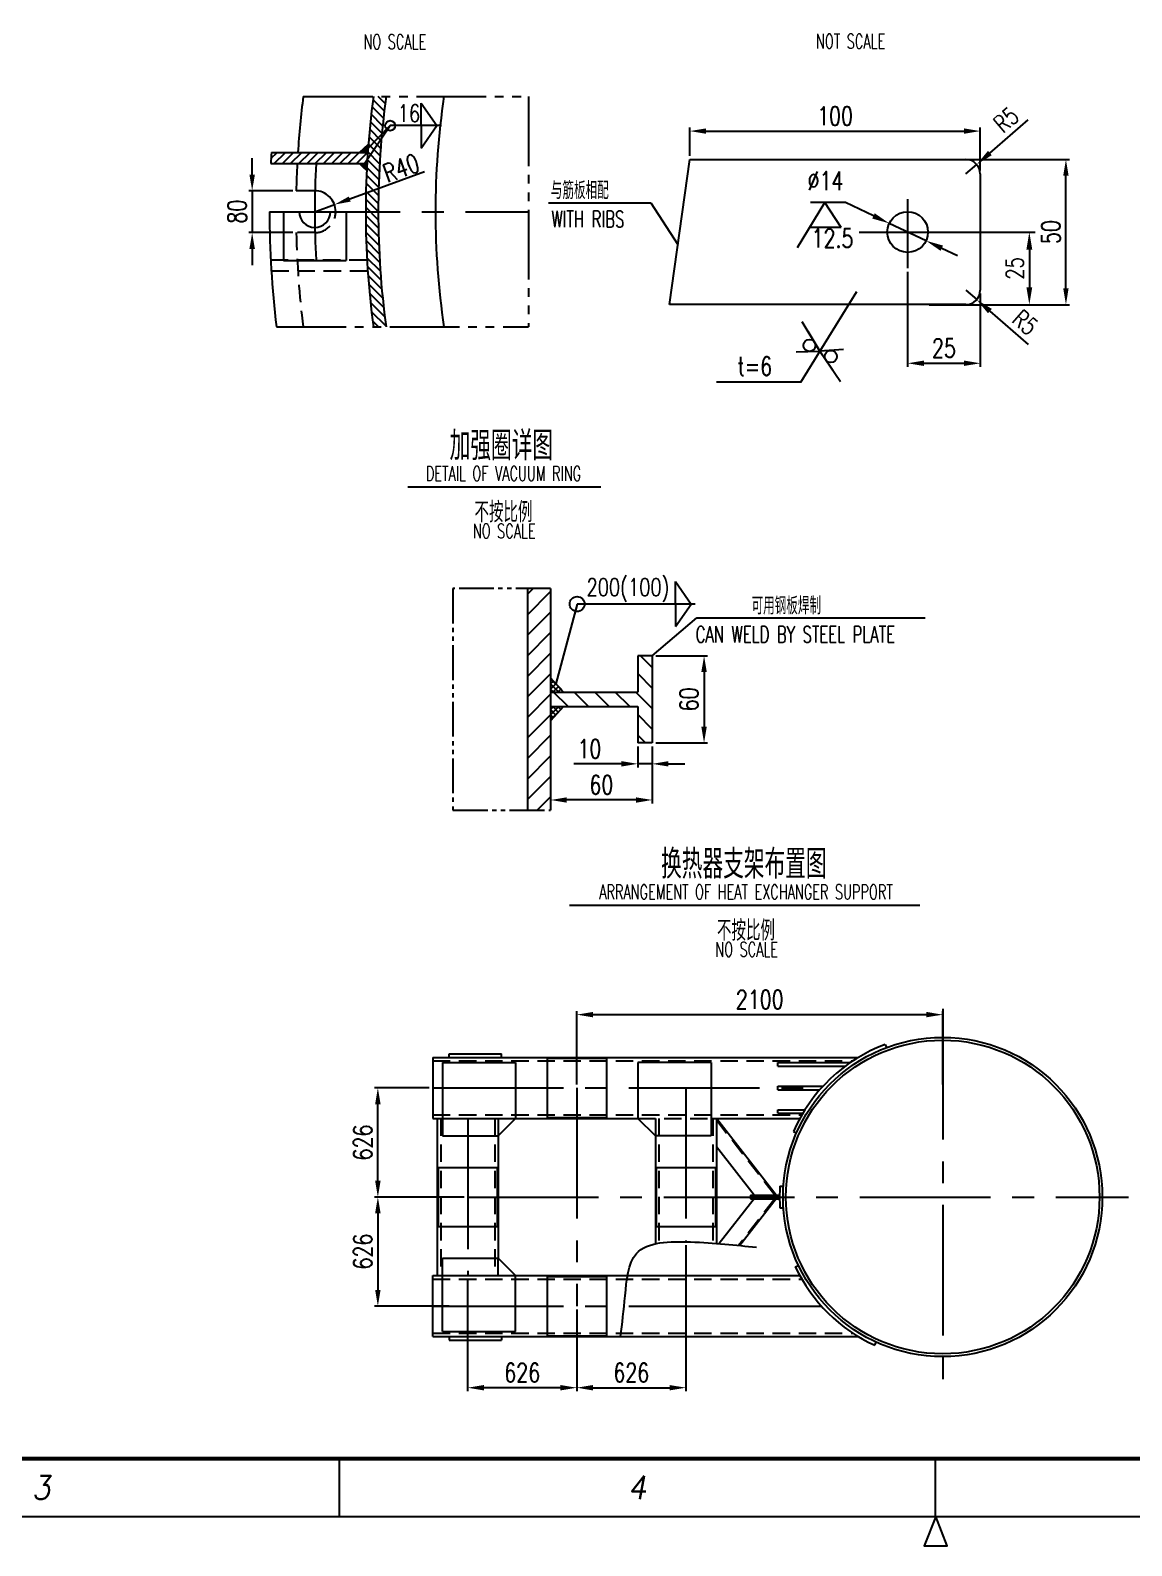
# Model space of a CAD drawing. Extents: x 45567 to 121349, y -17555 to 19241.
# Drawn here: x 45836.6 to 46026.2, y 9921.3 to 10182.2 of the extents above; entities that cross this region are included whole.
import ezdxf
from ezdxf.enums import TextEntityAlignment as Align

# ---------------------------------------------------------------- set-up
doc = ezdxf.new("R2010")
doc.units = 0
doc.header["$LTSCALE"] = 30
doc.header["$MEASUREMENT"] = 0
for name, pattern in [('CENTER2', [1.125, 0.75, -0.125, 0.125, -0.125]), ('DASHED', [0.75, 0.5, -0.25]), ('LIDIVIDE', [0.65, 0.4, -0.05, 0.05, -0.05, 0.05, -0.05])]:
    doc.linetypes.add(name, pattern=pattern)
doc.layers.get('DEFPOINTS').update_dxf_attribs({"linetype": 'CONTINUOUS'})
for name, color, linetype in [('1', 2, 'CONTINUOUS'), ('2', 1, 'CONTINUOUS'), ('3', 3, 'CENTER2'), ('5', 6, 'LIDIVIDE'), ('6', 4, 'DASHED'), ('L100_9', 2, 'CONTINUOUS')]:
    doc.layers.add(name, color=color, linetype=linetype)
doc.styles.add('HZ', font='simplex.shx', dxfattribs={"width": 0.75, "bigfont": 'SBTXT.shx'})
doc.styles.get("Standard").update_dxf_attribs({"font": 'simplex', "width": 0.75, "bigfont": 'SBTXT'})
doc.dimstyles.new('1 10', dxfattribs={"dimtxt": 3, "dimasz": 3, "dimexe": 1, "dimexo": 0.05, "dimgap": 1, "dimtad": 1, "dimdec": 0, "dimlfac": 10, "dimzin": 0, "dimdsep": 46, "dimtxsty": 'HZ', "dimcen": 0.09, "dimadec": 0, "dimazin": 0, "dimtfac": 0.06, "dimtdec": 0, "dimtmove": 0, "dimatfit": 0, "dimfxl": 0, "dimtolj": 1, "dimtzin": 0, "dimarcsym": 0})
doc.dimstyles.get("Standard").update_dxf_attribs({"dimtxt": 3.2, "dimasz": 2.8, "dimexe": 1, "dimexo": 0, "dimgap": 0.4, "dimtad": 1, "dimdec": 0, "dimzin": 0, "dimdsep": 46, "dimtxsty": 'HZ', "dimcen": 0.75, "dimclrd": 256, "dimclre": 256, "dimclrt": 256, "dimadec": 0, "dimazin": 0, "dimtfac": 1, "dimtdec": 0, "dimtmove": 0, "dimatfit": 3, "dimfxl": 0, "dimtolj": 1, "dimtzin": 0, "dimlwd": -1, "dimlwe": -1, "dimarcsym": 0})
doc.dimstyles.new('STANDARD$0', dxfattribs={"dimtxt": 3.2, "dimasz": 2.8, "dimexe": 0.6, "dimexo": 0.6, "dimgap": 1, "dimtad": 1, "dimdec": 0, "dimzin": 0, "dimdsep": 46, "dimtxsty": 'HZ', "dimcen": 0.09, "dimadec": 0, "dimazin": 0, "dimtfac": 1, "dimtdec": 0, "dimtmove": 0, "dimatfit": 3, "dimfxl": 0, "dimtolj": 1, "dimtzin": 0, "dimarcsym": 0})

# ---------------------------------------------------------------- blocks, each defined once
blk = doc.blocks.new('*D2046')
at = {"layer": '1', "color": 0, "lineweight": -2}
for p, q in [((45997.62, 10137.49), (45999.51, 10135.86)), ((46001.77, 10133.89), (46008.39, 10128.16))]:
    blk.add_line(p, q, dxfattribs=at)
at = {"layer": '1', "color": 0}
blk.add_solid([(46002.1, 10134.27), (46001.45, 10133.51), (45999.51, 10135.86)], dxfattribs=at)
at = {"layer": 'DEFPOINTS', "color": 0}
for p in [(45997.62, 10137.49), (45999.51, 10135.86)]:
    blk.add_point(p, dxfattribs=at)
at = {"layer": '1', "color": 0, "insert": (46007.85, 10131.93), "char_height": 3, "attachment_point": 5, "rotation": 319.0901, "style": 'HZ'}
blk.add_mtext('\\A1;R5', dxfattribs=at)
blk = doc.blocks.new('*D2047')
at = {"layer": '1', "color": 0, "lineweight": -2}
for p, q in [((46001.77, 10161.1), (46008.39, 10166.83)), ((45997.62, 10157.49), (45999.51, 10159.13))]:
    blk.add_line(p, q, dxfattribs=at)
at = {"layer": '1', "color": 0}
blk.add_solid([(46001.45, 10161.47), (46002.1, 10160.72), (45999.51, 10159.13)], dxfattribs=at)
at = {"layer": 'DEFPOINTS', "color": 0}
for p in [(45997.62, 10157.49), (45999.51, 10159.13)]:
    blk.add_point(p, dxfattribs=at)
at = {"layer": '1', "color": 0, "insert": (46004.58, 10166.83), "char_height": 3, "attachment_point": 5, "rotation": 40.9099, "style": 'HZ'}
blk.add_mtext('\\A1;R5', dxfattribs=at)
blk = doc.blocks.new('*D2048')
at = {"layer": '1', "color": 0, "lineweight": -2}
for p, q in [((45994.73, 10159.99), (46015.47, 10159.99)), ((46014.87, 10137.79), (46014.87, 10157.19)), ((45991.3, 10134.99), (46015.47, 10134.99))]:
    blk.add_line(p, q, dxfattribs=at)
at = {"layer": '1', "color": 0}
for points in [[(46014.4, 10157.19), (46015.33, 10157.19), (46014.87, 10159.99)], [(46014.4, 10137.79), (46015.33, 10137.79), (46014.87, 10134.99)]]:
    blk.add_solid(points, dxfattribs=at)
at = {"layer": 'DEFPOINTS', "color": 0}
for p in [(45994.13, 10159.99), (46014.87, 10159.99), (45990.7, 10134.99)]:
    blk.add_point(p, dxfattribs=at)
at = {"layer": '1', "color": 0, "insert": (46012.27, 10147.49), "char_height": 3.2, "attachment_point": 5, "rotation": 90, "style": 'HZ'}
blk.add_mtext('\\A1;50', dxfattribs=at)
blk = doc.blocks.new('*D2049')
at = {"layer": '1', "color": 0, "lineweight": -2}
for p, q in [((45995.57, 10147.49), (46009.57, 10147.49)), ((46008.57, 10144.49), (46008.57, 10137.99)), ((45995.57, 10134.99), (46009.57, 10134.99))]:
    blk.add_line(p, q, dxfattribs=at)
at = {"layer": '1', "color": 0}
for points in [[(46008.07, 10144.49), (46009.07, 10144.49), (46008.57, 10147.49)], [(46008.07, 10137.99), (46009.07, 10137.99), (46008.57, 10134.99)]]:
    blk.add_solid(points, dxfattribs=at)
at = {"layer": 'DEFPOINTS', "color": 0}
for p in [(45995.52, 10147.49), (45995.52, 10134.99), (46008.57, 10134.99)]:
    blk.add_point(p, dxfattribs=at)
at = {"layer": '1', "color": 0, "insert": (46006.07, 10141.24), "char_height": 3, "attachment_point": 5, "rotation": 90, "style": 'HZ'}
blk.add_mtext('\\A1;25', dxfattribs=at)
blk = doc.blocks.new('*D2050')
at = {"layer": '1', "color": 0, "lineweight": -2}
for p, q in [((45987.62, 10140.66), (45987.62, 10124.3)), ((46000.12, 10136.89), (46000.12, 10124.3)), ((45990.42, 10124.9), (45997.32, 10124.9))]:
    blk.add_line(p, q, dxfattribs=at)
at = {"layer": '1', "color": 0}
for points in [[(45990.42, 10125.37), (45990.42, 10124.44), (45987.62, 10124.9)], [(45997.32, 10125.37), (45997.32, 10124.44), (46000.12, 10124.9)]]:
    blk.add_solid(points, dxfattribs=at)
at = {"layer": 'DEFPOINTS', "color": 0}
for p in [(45987.62, 10141.26), (46000.12, 10137.49), (46000.12, 10124.9)]:
    blk.add_point(p, dxfattribs=at)
at = {"layer": '1', "color": 0, "insert": (45993.87, 10127.5), "char_height": 3.2, "attachment_point": 5, "style": 'HZ'}
blk.add_mtext('\\A1;25', dxfattribs=at)
blk = doc.blocks.new('*D2051')
at = {"layer": '1', "color": 0, "lineweight": -2}
for p, q in [((45950.12, 10160.59), (45950.12, 10165.48)), ((46000.12, 10158.09), (46000.12, 10165.48)), ((45952.92, 10164.88), (45997.32, 10164.88))]:
    blk.add_line(p, q, dxfattribs=at)
at = {"layer": '1', "color": 0}
for points in [[(45952.92, 10165.34), (45952.92, 10164.41), (45950.12, 10164.88)], [(45997.32, 10165.34), (45997.32, 10164.41), (46000.12, 10164.88)]]:
    blk.add_solid(points, dxfattribs=at)
at = {"layer": 'DEFPOINTS', "color": 0}
for p in [(46000.12, 10164.88), (45950.12, 10159.99), (46000.12, 10157.49)]:
    blk.add_point(p, dxfattribs=at)
at = {"layer": '1', "color": 0, "insert": (45975.12, 10167.48), "char_height": 3.2, "attachment_point": 5, "style": 'HZ'}
blk.add_mtext('\\A1;100', dxfattribs=at)
blk = doc.blocks.new('*D2055')
at = {"layer": '1'}
for p, q in [((45904.42, 10157.84), (45891.57, 10153.18)), ((45885.55, 10151), (45888.94, 10152.22))]:
    blk.add_line(p, q, dxfattribs=at)
blk.add_solid([(45891.41, 10153.62), (45891.73, 10152.74), (45888.94, 10152.22)], dxfattribs=at)
at = {"layer": 'DEFPOINTS', "color": 0}
for p in [(45888.94, 10152.22), (45885.55, 10151)]:
    blk.add_point(p, dxfattribs=at)
at = {"layer": '1', "insert": (45900.41, 10158.51), "char_height": 3.2, "attachment_point": 5, "rotation": 19.9383, "style": 'HZ'}
blk.add_mtext('\\A1;R40', dxfattribs=at)
blk = doc.blocks.new('*D2056')
at = {"layer": '1', "color": 0, "lineweight": -2}
for p, q in [((45874.77, 10157.4), (45874.77, 10160.2)), ((45881.76, 10154.6), (45874.17, 10154.6)), ((45874.77, 10154.6), (45874.77, 10147.4)), ((45881.76, 10147.4), (45874.17, 10147.4)), ((45874.77, 10144.6), (45874.77, 10141.8))]:
    blk.add_line(p, q, dxfattribs=at)
at = {"layer": '1', "color": 0}
for points in [[(45874.3, 10157.4), (45875.24, 10157.4), (45874.77, 10154.6)], [(45874.3, 10144.6), (45875.24, 10144.6), (45874.77, 10147.4)]]:
    blk.add_solid(points, dxfattribs=at)
at = {"layer": 'DEFPOINTS', "color": 0}
for p in [(45882.36, 10154.6), (45874.77, 10147.4), (45882.36, 10147.4)]:
    blk.add_point(p, dxfattribs=at)
at = {"layer": '1', "color": 0, "insert": (45872.17, 10151), "char_height": 3.2, "attachment_point": 5, "rotation": 90, "style": 'HZ'}
blk.add_mtext('\\A1;80', dxfattribs=at)
blk = doc.blocks.new('*D1610')
at = {"layer": '1', "color": 0, "lineweight": -2}
for p, q in [((45930.65, 10000.73), (45930.65, 10013.35)), ((45933.45, 10012.75), (45990.85, 10012.75)), ((45993.65, 10000.73), (45993.65, 10013.35))]:
    blk.add_line(p, q, dxfattribs=at)
at = {"layer": '1', "color": 0}
for points in [[(45933.45, 10013.22), (45933.45, 10012.29), (45930.65, 10012.75)], [(45990.85, 10013.22), (45990.85, 10012.29), (45993.65, 10012.75)]]:
    blk.add_solid(points, dxfattribs=at)
at = {"layer": 'DEFPOINTS', "color": 0}
for p in [(45993.65, 10012.75), (45930.65, 10000.13), (45993.65, 10000.13)]:
    blk.add_point(p, dxfattribs=at)
at = {"layer": '1', "color": 0, "insert": (45962.15, 10015.35), "char_height": 3.2, "attachment_point": 5, "style": 'HZ'}
blk.add_mtext('\\A1;2100', dxfattribs=at)
blk = doc.blocks.new('*D1611')
at = {"layer": '1', "color": 0, "lineweight": -2}
for p, q in [((45911.87, 9967.22), (45911.87, 9947.92)), ((45930.65, 9961.97), (45930.65, 9947.92)), ((45927.85, 9948.52), (45914.67, 9948.52))]:
    blk.add_line(p, q, dxfattribs=at)
at = {"layer": '1', "color": 0}
for points in [[(45914.67, 9948.98), (45914.67, 9948.05), (45911.87, 9948.52)], [(45927.85, 9948.98), (45927.85, 9948.05), (45930.65, 9948.52)]]:
    blk.add_solid(points, dxfattribs=at)
at = {"layer": 'DEFPOINTS', "color": 0}
for p in [(45911.87, 9967.82), (45930.65, 9962.57), (45911.87, 9948.52)]:
    blk.add_point(p, dxfattribs=at)
at = {"layer": '1', "color": 0, "insert": (45921.26, 9951.12), "char_height": 3.2, "attachment_point": 5, "style": 'HZ'}
blk.add_mtext('\\A1;626', dxfattribs=at)
blk = doc.blocks.new('*D1612')
at = {"layer": '1', "color": 0, "lineweight": -2}
for p, q in [((45911.27, 9981.35), (45895.81, 9981.35)), ((45896.41, 9978.55), (45896.41, 9965.37)), ((45908.66, 9962.57), (45895.81, 9962.57))]:
    blk.add_line(p, q, dxfattribs=at)
at = {"layer": '1', "color": 0}
for points in [[(45895.94, 9978.55), (45896.88, 9978.55), (45896.41, 9981.35)], [(45895.94, 9965.37), (45896.88, 9965.37), (45896.41, 9962.57)]]:
    blk.add_solid(points, dxfattribs=at)
at = {"layer": 'DEFPOINTS', "color": 0}
for p in [(45911.87, 9981.35), (45896.41, 9962.57), (45909.26, 9962.57)]:
    blk.add_point(p, dxfattribs=at)
at = {"layer": '1', "color": 0, "insert": (45893.81, 9971.96), "char_height": 3.2, "attachment_point": 5, "rotation": 90, "style": 'HZ'}
blk.add_mtext('\\A1;626', dxfattribs=at)
blk = doc.blocks.new('*D1613')
at = {"layer": '1', "color": 0, "lineweight": -2}
for p, q in [((45949.43, 9973.04), (45949.43, 9947.92)), ((45930.65, 9961.37), (45930.65, 9947.92)), ((45933.45, 9948.52), (45946.63, 9948.52))]:
    blk.add_line(p, q, dxfattribs=at)
at = {"layer": '1', "color": 0}
for points in [[(45933.45, 9948.98), (45933.45, 9948.05), (45930.65, 9948.52)], [(45946.63, 9948.98), (45946.63, 9948.05), (45949.43, 9948.52)]]:
    blk.add_solid(points, dxfattribs=at)
at = {"layer": 'DEFPOINTS', "color": 0}
for p in [(45949.43, 9973.64), (45930.65, 9961.97), (45949.43, 9948.52)]:
    blk.add_point(p, dxfattribs=at)
at = {"layer": '1', "color": 0, "insert": (45940.04, 9951.12), "char_height": 3.2, "attachment_point": 5, "style": 'HZ'}
blk.add_mtext('\\A1;626', dxfattribs=at)
blk = doc.blocks.new('*D1614')
at = {"layer": '1', "color": 0, "lineweight": -2}
for p, q in [((45905.27, 10000.13), (45895.81, 10000.13)), ((45896.41, 9984.15), (45896.41, 9997.33)), ((45901.76, 9981.35), (45895.81, 9981.35))]:
    blk.add_line(p, q, dxfattribs=at)
at = {"layer": '1', "color": 0}
for points in [[(45895.94, 9997.33), (45896.88, 9997.33), (45896.41, 10000.13)], [(45895.94, 9984.15), (45896.88, 9984.15), (45896.41, 9981.35)]]:
    blk.add_solid(points, dxfattribs=at)
at = {"layer": 'DEFPOINTS', "color": 0}
for p in [(45896.41, 10000.13), (45905.87, 10000.13), (45902.36, 9981.35)]:
    blk.add_point(p, dxfattribs=at)
at = {"layer": '1', "color": 0, "insert": (45893.81, 9990.74), "char_height": 3.2, "attachment_point": 5, "rotation": 90, "style": 'HZ'}
blk.add_mtext('\\A1;626', dxfattribs=at)
blk = doc.blocks.new('*D1999')
at = {"layer": '1', "color": 0, "lineweight": -2}
for p, q in [((45941.14, 10058.93), (45941.14, 10055.33)), ((45943.64, 10058.93), (45943.64, 10055.33)), ((45938.34, 10055.93), (45930.12, 10055.93)), ((45943.64, 10055.93), (45941.14, 10055.93)), ((45946.44, 10055.93), (45949.24, 10055.93))]:
    blk.add_line(p, q, dxfattribs=at)
at = {"layer": '1', "color": 0}
for points in [[(45938.34, 10056.4), (45938.34, 10055.47), (45941.14, 10055.93)], [(45946.44, 10056.4), (45946.44, 10055.47), (45943.64, 10055.93)]]:
    blk.add_solid(points, dxfattribs=at)
at = {"layer": 'DEFPOINTS', "color": 0}
for p in [(45941.14, 10059.53), (45943.64, 10059.53), (45941.14, 10055.93)]:
    blk.add_point(p, dxfattribs=at)
at = {"layer": '1', "color": 0, "insert": (45932.83, 10058.53), "char_height": 3.2, "attachment_point": 5, "style": 'HZ'}
blk.add_mtext('\\A1;10', dxfattribs=at)
blk = doc.blocks.new('*D2000')
at = {"layer": '1', "color": 0, "lineweight": -2}
for p, q in [((45944.24, 10074.53), (45953.17, 10074.53)), ((45952.57, 10071.73), (45952.57, 10062.33)), ((45944.24, 10059.53), (45953.17, 10059.53))]:
    blk.add_line(p, q, dxfattribs=at)
at = {"layer": '1', "color": 0}
for points in [[(45952.1, 10071.73), (45953.04, 10071.73), (45952.57, 10074.53)], [(45952.1, 10062.33), (45953.04, 10062.33), (45952.57, 10059.53)]]:
    blk.add_solid(points, dxfattribs=at)
at = {"layer": 'DEFPOINTS', "color": 0}
for p in [(45943.64, 10074.53), (45943.64, 10059.53), (45952.57, 10059.53)]:
    blk.add_point(p, dxfattribs=at)
at = {"layer": '1', "color": 0, "insert": (45949.97, 10067.03), "char_height": 3.2, "attachment_point": 5, "rotation": 90, "style": 'HZ'}
blk.add_mtext('\\A1;60', dxfattribs=at)
blk = doc.blocks.new('*D2033')
at = {"layer": '1', "color": 0, "lineweight": -2}
for p, q in [((45943.64, 10056.53), (45943.64, 10049.11)), ((45926.14, 10051.77), (45926.14, 10049.11)), ((45940.84, 10049.71), (45928.94, 10049.71))]:
    blk.add_line(p, q, dxfattribs=at)
at = {"layer": '1', "color": 0}
for points in [[(45928.94, 10050.17), (45928.94, 10049.24), (45926.14, 10049.71)], [(45940.84, 10050.17), (45940.84, 10049.24), (45943.64, 10049.71)]]:
    blk.add_solid(points, dxfattribs=at)
at = {"layer": 'DEFPOINTS', "color": 0}
for p in [(45943.64, 10057.13), (45926.14, 10052.37), (45926.14, 10049.71)]:
    blk.add_point(p, dxfattribs=at)
at = {"layer": '1', "color": 0, "insert": (45934.89, 10052.31), "char_height": 3.2, "attachment_point": 5, "style": 'HZ'}
blk.add_mtext('\\A1;60', dxfattribs=at)

msp = doc.modelspace()

# ---------------------------------------------------------------- hatches: boundary and pattern name
at = {"layer": '1'}
h = msp.add_hatch(dxfattribs=at)
h.set_pattern_fill('ANSI31', color=256, scale=8, angle=90, style=0)
h.set_pattern_definition([(135, (38327.9524, 11273.5481), (-0.70710678, -0.70710678), [])])
h.paths.add_polyline_path([(45897.020562, 10163.568291), (45894.58968, 10159.988925, 0.0152797319), (45894.314799, 10150.996075), (45896.474799, 10150.996075, -0.0216948921)])
h.paths.add_polyline_path([(45894.718633, 10161.893683), (45897.087953, 10164.320367, -0.0112899305), (45897.83672, 10170.828372), (45895.656555, 10170.828372, 0.0152571901)])
h.paths.add_polyline_path([(45897.020562, 10163.568291, -0.0013011609), (45897.087953, 10164.320367), (45894.718633, 10161.893683, 0.0032415406), (45894.58968, 10159.988925)])
h.paths.add_polyline_path([(45896.474799, 10150.996075), (45894.314799, 10150.996075, 0.0337889287), (45895.656555, 10131.163778), (45897.83672, 10131.163778, -0.0342955369)])
h = msp.add_hatch(dxfattribs=at)
h.set_pattern_fill('ANSI37', color=256, scale=0.8, style=0)
h.set_pattern_definition([(45, (38327.9524, 11273.54807), (-0.0707106781, 0.0707106781), []), (135, (38327.9524, 11273.54807), (-0.0707106781, -0.0707106781), [])])
h.paths.add_polyline_path([(45894.774884, 10162.626814), (45893.228525, 10161.196075), (45894.668525, 10161.196075, -0.0024359819)])
h.paths.add_polyline_path([(45894.547795, 10159.276075), (45893.228869, 10159.276075), (45894.486859, 10158.112144, -0.0019789623)])
h = msp.add_hatch(dxfattribs=at)
h.set_pattern_fill('ANSI31', color=256, scale=8, style=0)
h.set_pattern_definition([(45, (38327.9524, 11273.5481), (-0.70710678, 0.70710678), [])])
h.paths.add_polyline_path([(45894.105557, 10159.276075), (45894.58968, 10159.988925, -0.0020540053), (45894.668525, 10161.196075), (45878.07269, 10161.196075, 0.002935102), (45877.964208, 10159.276075)])
h = msp.add_hatch(dxfattribs=at)
h.set_pattern_fill('ANSI31', color=256, scale=20, style=0)
h.set_pattern_definition([(45, (0, -1666.075), (-1.76776695, 1.76776695), [])])
h.paths.add_polyline_path([(45926.143723, 10086.1157), (45922.143723, 10086.1157), (45922.143723, 10047.943979), (45926.143723, 10047.943979)])
h = msp.add_hatch(dxfattribs=at)
h.set_pattern_fill('ANSI31', color=256, scale=20, angle=90, style=0)
h.set_pattern_definition([(135, (0, -1666.075), (-1.76776695, -1.76776695), [])])
h.paths.add_polyline_path([(45943.643723, 10074.534358), (45941.143723, 10074.534358), (45941.143723, 10068.284358), (45926.143723, 10068.284358), (45926.143723, 10065.784358), (45941.143723, 10065.784358), (45941.143723, 10059.534358), (45943.643723, 10059.534358)])
h = msp.add_hatch(dxfattribs=at)
h.set_pattern_fill('ANSI37', color=256, scale=5, style=0)
h.set_pattern_definition([(45, (0, -1666.075), (-0.441941738, 0.441941738), []), (135, (0, -1666.075), (-0.441941738, -0.441941738), [])])
h.paths.add_polyline_path([(45928.393327, 10065.784358), (45926.143723, 10065.784358), (45926.143723, 10063.31601)])
h.paths.add_polyline_path([(45926.143723, 10070.752706), (45926.143723, 10068.284358), (45928.393327, 10068.284358)])

# ---------------------------------------------------------------- linework, layer by layer
for p, q in [((45903.848551, 10169.678886), (45906.574718, 10165.812075)), ((45903.848551, 10165.812075), (45903.848551, 10169.678886)), ((45893.98537, 10159.099104), (45898.544399, 10165.812075)), ((45898.544399, 10165.812075), (45894.568529, 10161.739945)), ((45907.374257, 10165.812075), (45898.544399, 10165.812075)), ((45903.848551, 10165.812075), (45903.848551, 10161.945263)), ((45903.848551, 10161.945263), (45906.574718, 10165.812075)), ((45925.761254, 10152.497802), (45943.429229, 10152.497802)), ((45943.429229, 10152.497802), (45948.058688, 10145.346851)), ((45968.665243, 10144.847834), (45973.378596, 10152.554137)), ((45976.914012, 10152.554137), (45970.89551, 10152.554137)), ((45976.156874, 10148.28697), (45973.378596, 10152.554137)), ((45981.740898, 10150.271781), (45976.914012, 10152.554137)), ((45976.189404, 10148.28697), (45970.768698, 10148.28697)), ((45990.781219, 10145.997135), (45984.452994, 10148.989388)), ((45993.493315, 10144.714742), (45996.205411, 10143.432348)), ((45969.24942, 10121.666306), (45978.865131, 10137.242766)), ((45972.522796, 10126.968837), (45969.463509, 10132.037413)), ((45970.417681, 10130.456557), (45972.522796, 10126.968837)), ((45970.417681, 10130.456557), (45972.522796, 10126.968837)), ((45968.449785, 10126.889614), (45972.522796, 10126.968837)), ((45976.585182, 10127.273333), (45972.522796, 10126.968837)), ((45974.81769, 10123.602956), (45972.522796, 10126.968837)), ((45972.522796, 10126.968837), (45976.080035, 10121.751496)), ((45969.24942, 10121.666306), (45954.726789, 10121.666306)), ((45947.635418, 10087.313077), (45950.361584, 10083.446265)), ((45947.635418, 10083.446265), (45947.635418, 10087.313077)), ((45930.716732, 10083.446265), (45927.072819, 10069.733268)), ((45951.037233, 10083.446265), (45930.716732, 10083.446265)), ((45947.635418, 10079.579454), (45950.361584, 10083.446265)), ((45947.635418, 10083.446265), (45947.635418, 10079.579454)), ((45943.643723, 10074.534358), (45951.337209, 10081.088179)), ((45951.337209, 10081.088179), (45990.66266, 10081.088179)), ((45928.393327, 10068.284358), (45926.143723, 10070.752706)), ((45928.393327, 10065.784358), (45926.143723, 10063.31601))]:
    msp.add_line(p, q, dxfattribs=at)
at = {"layer": '1', "linetype": 'Continuous'}
msp.add_circle((45898.544399, 10165.812075), 0.864765, dxfattribs=at)
at = {"layer": '1'}
for centre, radius in [((45970.70675, 10127.970757), 1.037047), ((45974.391504, 10126.06895), 1.037047), ((45930.716732, 10083.446265), 1.281997)]:
    msp.add_circle(centre, radius, dxfattribs=at)
msp.add_spline([(45938.207307, 9957.323551), (45938.981602, 9964.335328), (45940.917301, 9971.608391), (45950.208713, 9973.620083), (45961.590683, 9972.691607)], degree=3, dxfattribs=at)
for points in [[(45981.95463, 10150.723797), (45981.527165, 10149.819765), (45984.452994, 10148.989388)], [(45993.707047, 10145.166758), (45993.279583, 10144.262726), (45990.781219, 10145.997135)]]:
    msp.add_solid(points, dxfattribs=at)
at = {"layer": '2'}
for p, q in [((45893.228525, 10161.196075), (45894.784893, 10162.636075)), ((45878.07269, 10161.196075), (45894.668525, 10161.196075)), ((45946.603585, 10134.993261), (45950.117106, 10159.993261)), ((45950.117106, 10159.993261), (45997.617106, 10159.993261)), ((45877.964208, 10159.276075), (45894.547795, 10159.276075)), ((45893.228525, 10159.276393), (45894.486859, 10158.112144)), ((46000.117106, 10157.493261), (46000.117106, 10137.493261)), ((45885.596338, 10154.595835), (45882.355492, 10154.595835)), ((45880.154799, 10150.996075), (45880.154799, 10142.596075)), ((45890.954799, 10150.996075), (45890.954799, 10142.596075)), ((45880.154799, 10142.596075), (45890.954799, 10142.596075)), ((45997.617106, 10134.993261), (45946.603585, 10134.993261)), ((45901.541408, 10103.611107), (45934.781959, 10103.611107)), ((45922.143723, 10086.1157), (45922.143723, 10047.943979)), ((45926.143723, 10086.1157), (45926.143723, 10047.943979)), ((45941.143723, 10074.534358), (45941.143723, 10068.284358)), ((45943.643723, 10074.534358), (45941.143723, 10074.534358)), ((45943.643723, 10074.534358), (45943.643723, 10059.534358)), ((45926.143723, 10068.284358), (45941.143723, 10068.284358)), ((45926.143723, 10065.784358), (45941.143723, 10065.784358)), ((45941.143723, 10065.784358), (45941.143723, 10059.534358)), ((45943.643723, 10059.534358), (45941.143723, 10059.534358)), ((45929.400842, 10031.574575), (45989.737662, 10031.574575)), ((45908.693607, 10005.983551), (45917.693607, 10005.983551)), ((45908.693607, 10005.383551), (45908.693607, 10005.983551)), ((45917.693607, 10005.383551), (45917.693607, 10005.983551)), ((45983.761792, 10007.633551), (45983.973155, 10007.072012)), ((45905.873607, 10005.383551), (45979.126201, 10005.383551)), ((45905.873607, 10005.383551), (45905.873607, 9994.883551)), ((45907.523607, 10004.483551), (45907.523607, 9991.883551)), ((45907.523607, 10004.483551), (45920.123607, 10004.483551)), ((45920.123607, 10004.483551), (45920.123607, 9994.883551)), ((45925.553607, 10005.233551), (45925.553607, 9995.033551)), ((45925.553607, 10005.233551), (45935.753607, 10005.233551)), ((45935.753607, 10005.233551), (45935.753607, 9995.033551)), ((45953.783607, 10004.483551), (45941.183607, 10004.483551)), ((45941.183607, 10004.483551), (45941.183607, 9994.883551)), ((45953.783607, 10004.483551), (45953.783607, 9991.883551)), ((45965.277831, 10003.883551), (45965.277831, 10004.483551)), ((45965.277831, 10004.483551), (45977.732253, 10004.483551)), ((45965.277831, 10003.883551), (45976.893968, 10003.883551)), ((45965.277831, 9999.833551), (45965.277831, 10000.433551)), ((45965.277831, 10000.433551), (45973.051665, 10000.433551)), ((45965.277831, 9999.833551), (45972.5118, 9999.833551)), ((45965.277831, 9995.783551), (45965.277831, 9996.383551)), ((45965.277831, 9996.383551), (45969.934722, 9996.383551)), ((45965.277831, 9995.783551), (45969.564989, 9995.783551)), ((45905.873607, 9994.883551), (45907.523607, 9994.883551)), ((45906.623607, 9994.883551), (45906.623607, 9967.823551)), ((45917.123607, 9991.883551), (45920.123607, 9994.883551)), ((45920.123607, 9994.883551), (45941.183607, 9994.883551)), ((45925.553607, 9995.033551), (45935.753607, 9995.033551)), ((45944.183607, 9991.883551), (45941.183607, 9994.883551)), ((45953.783607, 9994.883551), (45969.048211, 9994.883551)), ((45954.683607, 9994.883551), (45954.683607, 9973.365043)), ((45964.975176, 9981.653551), (45954.683607, 9994.883551)), ((45907.523607, 9991.883551), (45917.123607, 9991.883551)), ((45917.123607, 9991.883551), (45917.123607, 9970.823551)), ((45953.783607, 9991.883551), (45944.183607, 9991.883551)), ((45944.183607, 9991.883551), (45944.183607, 9973.302367)), ((45967.938864, 9992.633551), (45968.488324, 9992.392525)), ((45961.174372, 9981.653551), (45954.683607, 9989.997549)), ((45906.773607, 9986.453551), (45906.773607, 9976.253551)), ((45906.773607, 9986.453551), (45916.973607, 9986.453551)), ((45916.973607, 9986.453551), (45916.973607, 9976.253551)), ((45944.333607, 9986.453551), (45944.333607, 9976.253551)), ((45944.333607, 9986.453551), (45954.533607, 9986.453551)), ((45954.533607, 9986.453551), (45954.533607, 9976.253551)), ((45965.636277, 9983.228551), (45966.237648, 9983.228551)), ((45961.174372, 9981.053551), (45955.163999, 9973.327106)), ((45964.975176, 9981.053551), (45958.70898, 9972.998242)), ((45960.574372, 9981.653551), (45965.575209, 9981.653551)), ((45960.574372, 9981.653551), (45960.574372, 9981.053551)), ((45960.574372, 9981.053551), (45965.575209, 9981.053551)), ((45965.636277, 9979.478551), (45966.237648, 9979.478551)), ((45906.773607, 9976.253551), (45916.973607, 9976.253551)), ((45944.333607, 9976.253551), (45954.533607, 9976.253551)), ((45907.523607, 9958.223551), (45907.523607, 9970.823551)), ((45907.523607, 9970.823551), (45917.123607, 9970.823551)), ((45917.123607, 9970.823551), (45920.123607, 9967.823551)), ((45968.281072, 9969.323551), (45968.830533, 9969.564576)), ((45905.873607, 9967.823551), (45907.523607, 9967.823551)), ((45905.873607, 9957.323551), (45905.873607, 9967.823551)), ((45920.123607, 9958.223551), (45920.123607, 9967.823551)), ((45920.123607, 9967.823551), (45941.183607, 9967.823551)), ((45925.553607, 9967.673551), (45925.553607, 9957.473551)), ((45925.553607, 9967.673551), (45935.753607, 9967.673551)), ((45935.753607, 9967.673551), (45935.753607, 9957.473551)), ((45941.183607, 9967.823551), (45953.783607, 9967.823551)), ((45953.783607, 9967.823551), (45969.048211, 9967.823551)), ((45905.873607, 9957.323551), (45979.126201, 9957.323551)), ((45907.523607, 9958.223551), (45920.123607, 9958.223551)), ((45908.693607, 9957.323551), (45908.693607, 9956.723551)), ((45908.693607, 9956.723551), (45917.693607, 9956.723551)), ((45917.693607, 9957.323551), (45917.693607, 9956.723551)), ((45925.553607, 9957.473551), (45935.753607, 9957.473551)), ((45981.961494, 9955.823551), (45982.172857, 9956.385089))]:
    msp.add_line(p, q, dxfattribs=at)
for centre, radius in [((45987.617106, 10147.493261), 3.5), ((45993.653607, 9981.353551), 27.48), ((45993.653607, 9981.353551), 27)]:
    msp.add_circle(centre, radius, dxfattribs=at)
for centre, radius, start, end in [((46041.554799, 10150.996075), 159.24, 172.84560942, 176.32744706), ((46041.554799, 10150.996075), 147.24, 172.25909298, 187.74090702), ((46041.554799, 10150.996075), 145.08, 172.14312134, 187.85687866), ((46041.554799, 10150.996075), 135.24, 171.56743931, 188.43256069), ((46041.554799, 10150.996075), 163.8, 176.42982107, 177.10249496), ((45997.617106, 10157.493261), 2.5, 0, 90), ((46041.554799, 10150.996075), 159.24, 177.01944806, 178.70466814), ((45885.554799, 10150.996075), 3.6, 360, 90.6611198), ((46041.554799, 10150.996075), 163.8, 180, 186.95422257), ((45885.554799, 10150.996075), 2.7, 180, 0), ((45997.617106, 10137.493261), 2.5, 270, 0), ((45993.653607, 9981.353551), 28.08, 110.62638105, 156.31491499), ((45993.653607, 9981.353551), 28.08, 176.17131126, 183.82868874), ((45993.653607, 9981.353551), 28.08, 205.36725522, 245.39338394)]:
    msp.add_arc(centre, radius, start, end, dxfattribs=at)
at = {"layer": '3'}
for p, q in [((45987.617106, 10153.151824), (45987.617106, 10141.261824)), ((45877.754799, 10150.996075), (45922.368399, 10150.996075)), ((45979.248064, 10147.493261), (45995.522137, 10147.493261)), ((45993.653607, 10013.73116), (45993.653607, 9949.423351)), ((45905.873607, 10000.133551), (45972.777831, 10000.133551)), ((45930.653607, 10000.133551), (45930.653607, 9962.573551)), ((45949.433607, 10000.133551), (45949.433607, 9973.644117)), ((45911.873607, 9994.883551), (45911.873607, 9967.823551)), ((45911.873607, 9981.353551), (46025.638691, 9981.353551)), ((45905.873607, 9962.573551), (45972.777831, 9962.573551))]:
    msp.add_line(p, q, dxfattribs=at)
at = {"layer": '3', "ltscale": 10}
msp.add_line((45951.962747, 9962.573551), (45972.777831, 9962.573551), dxfattribs=at)
at = {"layer": '3'}
msp.add_arc((46041.554799, 10150.996075), 156, 176.95748664, 183.04251336, dxfattribs=at)
at = {"layer": '5'}
for p, q in [((45883.554617, 10170.828372), (45922.368399, 10170.828372)), ((45922.368399, 10170.828372), (45922.368399, 10131.163778)), ((45878.959842, 10131.163778), (45922.368399, 10131.163778))]:
    msp.add_line(p, q, dxfattribs=at)
at = {"layer": '5', "ltscale": 0.5}
for p, q in [((45926.143723, 10086.1157), (45909.32027, 10086.1157)), ((45909.32027, 10086.1157), (45909.32027, 10047.943979)), ((45909.32027, 10047.943979), (45926.143723, 10047.943979))]:
    msp.add_line(p, q, dxfattribs=at)
at = {"layer": '6', "ltscale": 0.2}
for p, q in [((45885.596338, 10147.396314), (45882.355492, 10147.396314)), ((45877.964208, 10142.716075), (45894.547795, 10142.716075)), ((45878.07269, 10140.796075), (45894.668525, 10140.796075)), ((45905.873607, 10004.783551), (45978.177124, 10004.783551)), ((45905.873607, 9995.483551), (45969.387797, 9995.483551)), ((45907.223607, 9994.883551), (45907.223607, 9967.823551)), ((45916.523607, 9994.883551), (45916.523607, 9967.823551)), ((45917.123607, 9994.883551), (45917.123607, 9991.883551)), ((45941.183607, 9994.883551), (45953.783607, 9994.883551)), ((45944.783607, 9994.883551), (45944.783607, 9973.419063)), ((45954.083607, 9994.883551), (45954.083607, 9973.409774)), ((45964.747127, 9981.653551), (45954.683607, 9994.590391)), ((45964.747127, 9981.053551), (45958.497698, 9973.019794)), ((45917.123607, 9967.823551), (45917.123607, 9970.823551)), ((45905.873607, 9967.223551), (45969.387797, 9967.223551)), ((45905.873607, 9957.923551), (45978.177124, 9957.923551))]:
    msp.add_line(p, q, dxfattribs=at)
at = {"layer": '6'}
for p, q in [((45907.523607, 9994.883551), (45920.123607, 9994.883551)), ((45944.183607, 9994.883551), (45944.183607, 9991.883551)), ((45907.523607, 9967.823551), (45920.123607, 9967.823551))]:
    msp.add_line(p, q, dxfattribs=at)
at = {"layer": '6', "ltscale": 0.2}
for centre, radius, start, end in [((45885.554799, 10150.996075), 3.6, 269.3388802, 0), ((46041.554799, 10150.996075), 159.24, 181.29533186, 187.15439058)]:
    msp.add_arc(centre, radius, start, end, dxfattribs=at)
at = {"layer": 'L100_9', "color": 2}
for points in [[(45571.945072, 11115.317855), (45571.945072, 9926.317855), (46412.945072, 9926.317855), (46412.945072, 11115.317855), (45571.945072, 11115.317855)], [(45889.745072, 9936.317855), (45889.745072, 9926.317855)], [(45992.345072, 9936.317855), (45992.345072, 9926.317855)], [(45992.445072, 9926.317855), (45990.445072, 9921.317855), (45994.445072, 9921.317855), (45992.445072, 9926.317855)]]:
    msp.add_lwpolyline(points, dxfattribs=at)
at = {"layer": 'L100_9', "color": 2, "const_width": 0.7}
msp.add_lwpolyline([(45581.945072, 11090.317855), (45581.945072, 9936.317855), (46402.945072, 9936.317855), (46402.945072, 11090.317855), (45581.945072, 11090.317855)], dxfattribs=at)

# ---------------------------------------------------------------- texts
at = {"layer": '1', "style": 'HZ'}
for s, height, width, p in [('NO SCALE', 2.5, 0.65, (45893.93236, 10179.003586)), ('16', 3, 0.75, (45899.834313, 10166.445533)), ('与筋板相配', 3, 0.7, (45926.183154, 10153.163939)), ('WITH RIBS', 2.8, 0.67, (45926.303257, 10148.329411)), ('t=6', 3.2, 0.75, (45958.318726, 10122.796317)), ('200(100)', 3, 0.75, (45932.337099, 10084.847223)), ('可用钢板焊制', 3, 0.7, (45960.739258, 10081.653221)), ('CAN WELD BY STEEL PLATE', 2.8, 0.67, (45951.123815, 10076.818694))]:
    msp.add_text(s, height=height, dxfattribs=dict(at, width=width)).set_placement(p)
at = {"layer": '1', "style": 'HZ', "width": 0.65}
msp.add_text('NOT SCALE', height=2.5, dxfattribs=at).set_placement((45983.747665, 10179.094505), align=Align.RIGHT)
at = {"layer": '1', "style": 'HZ', "width": 0.75}
for s, p in [('%%C14', (45976.557609, 10153.76331)), ('12.5', (45978.282851, 10143.867681))]:
    msp.add_text(s, height=3.2, dxfattribs=at).set_placement(p, align=Align.BOTTOM_RIGHT)
at = {"layer": '1', "ltscale": 5, "style": 'HZ', "width": 0.75}
for s, height, p in [('加强圈详图', 5, (45917.669189, 10108.207147)), ('不按比例', 3.5, (45918.034391, 10097.528437)), ('换热器支架布置图', 5, (45959.419498, 10036.170615)), ('不按比例', 3.5, (45959.7847, 10025.491905))]:
    msp.add_text(s, height=height, dxfattribs=at).set_placement(p, align=Align.CENTER)
at = {"layer": '1', "style": 'HZ', "width": 0.65}
for s, p in [('DETAIL OF VACUUM RING', (45918.034391, 10104.669385)), ('ARRANGEMENT OF HEAT EXCHANGER SUPPORT', (45959.7847, 10032.632853))]:
    msp.add_text(s, height=2.5, dxfattribs=at).set_placement(p, align=Align.CENTER)
for p in [(45918.158361, 10094.017631), (45959.908669, 10021.9811)]:
    msp.add_text('NO SCALE', height=2.5, dxfattribs=at).set_placement(p, align=Align.BOTTOM_CENTER)
at = {"layer": 'L100_9', "color": 2, "oblique": 10.00002301}
for s, width, p, p2 in [('3', 1.2, (45836.845072, 9929.317855), (45840.045072, 9929.317855)), ('4', 1.12, (45939.445072, 9929.317855), (45942.645072, 9929.317855))]:
    msp.add_text(s, height=4, dxfattribs=dict(at, width=width)).set_placement(p, p2, align=Align.FIT)

# ---------------------------------------------------------------- dimensions: what is measured, and where the dimension line sits
at = {"layer": '1'}
for base, p1, p2, text, picture, middle in [((46000.117106, 10164.878272), (45950.117106, 10159.993261), (46000.117106, 10157.493261), '100', '*D2051', (45975.117106, 10167.478272)), ((46000.117106, 10124.90459), (45987.617106, 10141.261824), (46000.117106, 10137.493261), '25', '*D2050', (45993.867106, 10127.50459))]:
    dim = msp.add_linear_dim(base=base, p1=p1, p2=p2, text=text, dimstyle='STANDARD$0', override={"dimlfac": 30}, dxfattribs=at)
    dim.commit()
    dim.dimension.update_dxf_attribs({"geometry": picture, "text_midpoint": middle})
for center, mpoint, picture, middle in [((45997.617106, 10157.493261), (45999.506458, 10159.130439), '*D2047', (46004.576481, 10166.831769)), ((45997.617106, 10137.493261), (45999.506458, 10135.856084), '*D2046', (46007.850835, 10131.933458))]:
    dim = msp.add_radius_dim(center=center, mpoint=mpoint, text='R5', dimstyle='1 10', override={"dimdec": 2, "dimzin": 12, "dimazin": 3, "dimtdec": 2}, dxfattribs=at)
    dim.commit()
    dim.dimension.update_dxf_attribs({"geometry": picture, "text_midpoint": middle})
for base, p1, p2, text, dimstyle, override, picture, middle in [((45874.768399, 10147.396314), (45882.355492, 10154.595835), (45882.355492, 10147.396314), '80', 'STANDARD$0', {"dimlfac": 8.333333}, '*D2056', (45872.168399, 10150.996075)), ((46014.868089, 10159.993261), (45990.700652, 10134.993261), (45994.129987, 10159.993261), '50', 'STANDARD$0', {"dimlfac": 30}, '*D2048', (46012.268089, 10147.493261)), ((46008.569426, 10134.993261), (45995.522137, 10147.493261), (45995.522137, 10134.993261), '25', '1 10', {"dimdec": 2, "dimzin": 12, "dimazin": 3, "dimtdec": 2}, '*D2049', (46006.069426, 10141.243261))]:
    dim = msp.add_linear_dim(base=base, p1=p1, p2=p2, angle=90, text=text, dimstyle=dimstyle, override=override, dxfattribs=at)
    dim.commit()
    dim.dimension.update_dxf_attribs({"geometry": picture, "text_midpoint": middle})
dim = msp.add_radius_dim(center=(45885.554799, 10150.996075), mpoint=(45888.939017, 10152.223704), text='R40', dimstyle='Standard', override={"dimdec": 0, "dimlfac": 8.333333, "dimcen": 0.09, "dimtdec": 0}, dxfattribs=at)
dim.commit()
dim.dimension.update_dxf_attribs({"geometry": '*D2055', "text_midpoint": (45901.090606, 10156.63171), "dimtype": 164})
for base, p1, p2, text, picture, middle in [((45952.568426, 10059.534358), (45943.643723, 10074.534358), (45943.643723, 10059.534358), '60', '*D2000', (45949.968426, 10067.034358)), ((45896.408616, 10000.133551), (45902.364029, 9981.353551), (45905.873607, 10000.133551), '626', '*D1614', (45893.808616, 9990.743551)), ((45896.408616, 9962.573551), (45911.873607, 9981.353551), (45909.261817, 9962.573551), '626', '*D1612', (45893.808616, 9971.963551))]:
    dim = msp.add_linear_dim(base=base, p1=p1, p2=p2, angle=90, text=text, dimstyle='STANDARD$0', dxfattribs=at)
    dim.commit()
    dim.dimension.update_dxf_attribs({"geometry": picture, "text_midpoint": middle})
for base, p1, p2, text, picture, middle in [((45941.143723, 10055.933255), (45943.643723, 10059.534358), (45941.143723, 10059.534358), '10', '*D1999', (45932.829438, 10058.533255)), ((45926.143723, 10049.705532), (45943.643723, 10057.133806), (45926.143723, 10052.367688), '60', '*D2033', (45934.893723, 10052.305532)), ((45993.653607, 10012.754587), (45930.653607, 10000.133551), (45993.653607, 10000.133551), '2100', '*D1610', (45962.153607, 10015.354587)), ((45949.433607, 9948.516796), (45930.653607, 9961.973551), (45949.433607, 9973.644117), '626', '*D1613', (45940.043607, 9951.116796)), ((45911.873607, 9948.516796), (45930.653607, 9962.573551), (45911.873607, 9967.823551), '626', '*D1611', (45921.263607, 9951.116796))]:
    dim = msp.add_linear_dim(base=base, p1=p1, p2=p2, text=text, dimstyle='STANDARD$0', dxfattribs=at)
    dim.commit()
    dim.dimension.update_dxf_attribs({"geometry": picture, "text_midpoint": middle})

doc.saveas('drawing.dxf')
